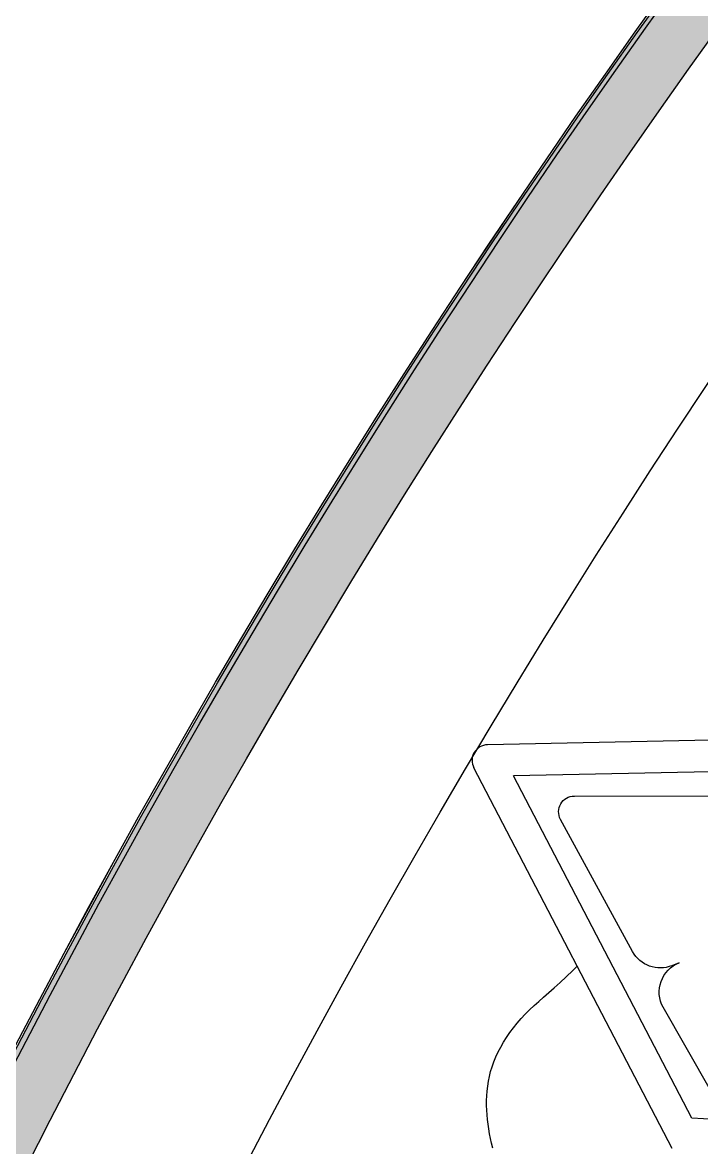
# Model space of a CAD drawing. Header units: feet. Extents: x 0 to 841, y 0 to 594.
# Drawn here: x 638.762 to 639.758, y 137.83 to 139.479 of the extents above; entities that cross this region are included whole.
import ezdxf

# ---------------------------------------------------------------- set-up
doc = ezdxf.new("R2010")
doc.units = ezdxf.units.FT
doc.header["$MEASUREMENT"] = 0
doc.layers.add('LOGO', color=7, linetype='Continuous')

# ---------------------------------------------------------------- blocks, each defined once
blk = doc.blocks.new('YOTA')
h = blk.add_hatch(color=1)
edge = h.paths.add_edge_path()
edge.add_arc((302.8865, 246.9749), 39.995, 0, 360)
edge = h.paths.add_edge_path(flags=16)
edge.add_arc((302.8865, 246.9749), 39.7003, 0, 360)
at = {"color": 2}
for p, q in [((271.5752, 266.8422), (269.5716, 266.8019)), ((270.4336, 264.9168), (269.5078, 266.6942)), ((271.4951, 266.6932), (269.6933, 266.6569)), ((270.5259, 265.0586), (269.6933, 266.6569)), ((272.6127, 264.9259), (270.5259, 265.0586))]:
    blk.add_line(p, q, dxfattribs=at)
blk.add_lwpolyline([(270.6128, 265.1885), (270.3913, 265.5762, -0.449939), (270.4661, 265.7836), (270.433, 265.7704, -0.379368), (270.2491, 265.8367), (269.9125, 266.4533, -0.568106), (269.9769, 266.5623), (269.9773, 266.5623), (270.6796, 266.5628, -0.379368)], format="xyb", dxfattribs=at)
blk.add_lwpolyline([(269.5961, 264.9188), (269.5909, 264.9413), (269.5861, 264.9636), (269.5817, 264.9858), (269.5778, 265.0078), (269.5745, 265.0298), (269.5718, 265.0518), (269.5696, 265.0738), (269.5682, 265.0958), (269.5674, 265.118), (269.5674, 265.1402), (269.5682, 265.1626), (269.5698, 265.1851), (269.5724, 265.2077), (269.5759, 265.2304), (269.5805, 265.2531), (269.5862, 265.2759), (269.593, 265.2988), (269.6011, 265.3217), (269.6105, 265.3446), (269.6212, 265.3675), (269.6332, 265.3903), (269.6464, 265.413), (269.6608, 265.4356), (269.6762, 265.4579), (269.6928, 265.48), (269.7103, 265.5017), (269.7287, 265.523), (269.748, 265.5439), (269.7681, 265.5642), (269.789, 265.5841), (269.8108, 265.6039), (269.8337, 265.624), (269.8578, 265.6451), (269.8833, 265.6675), (269.9104, 265.6917), (269.9392, 265.7183), (269.97, 265.7477), (269.9903, 265.7679)], dxfattribs=at)
at = {"color": 1}
for centre, radius in [((302.8815, 246.9749), 40.0001), ((302.8815, 246.9749), 40), ((302.8865, 246.9749), 39.995)]:
    blk.add_circle(centre, radius, dxfattribs=at)
at = {"color": 2}
for radius in [39.7003, 38.793]:
    blk.add_circle((302.8865, 246.9749), radius, dxfattribs=at)
blk.add_arc((269.5731, 266.7282), 0.0737, 91.1523, 207.5156, dxfattribs=at)

msp = doc.modelspace()

# ---------------------------------------------------------------- linework, layer by layer
at = {"layer": 'LOGO', "color": 1}
msp.add_circle((649.9138, 132.2024), 12.5548, dxfattribs=at)

# ---------------------------------------------------------------- block references
at = {"layer": 'LOGO', "xscale": 0.3139103563735262, "yscale": 0.3139103563735262, "zscale": 0.3139103563735262}
msp.add_blockref('YOTA', (554.8225, 54.668), dxfattribs=at)

doc.saveas('drawing.dxf')
